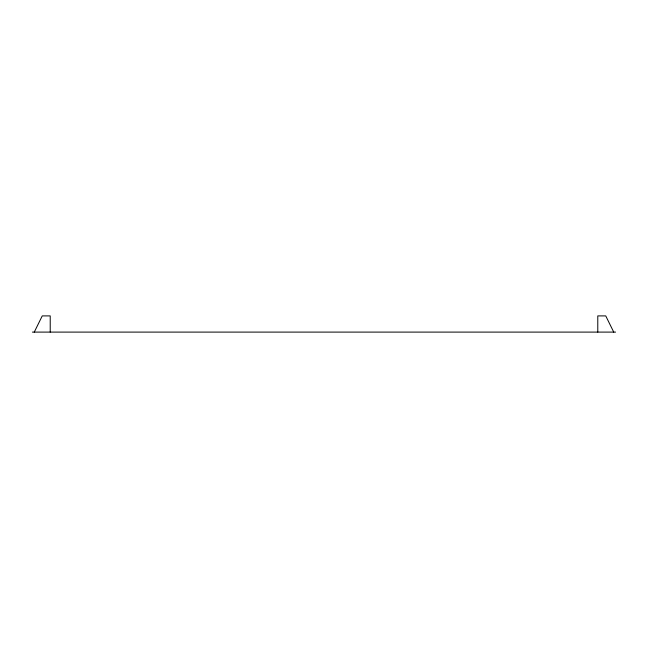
<?xml version="1.0" encoding="UTF-8"?>
<svg xmlns="http://www.w3.org/2000/svg" width="648" height="648" viewBox="0 0 648 648"><rect width="100%" height="100%" fill="white"/><g stroke="black" fill="none" stroke-linecap="round" stroke-linejoin="round"><path stroke-width="0.97" d="M34.271 332.1L42.25 315.9L50.22 315.9L50.22 332.1M32.4 332.1L615.6 332.1M613.729 332.1L605.75 315.9L597.78 315.9L597.78 332.1"/></g></svg>
